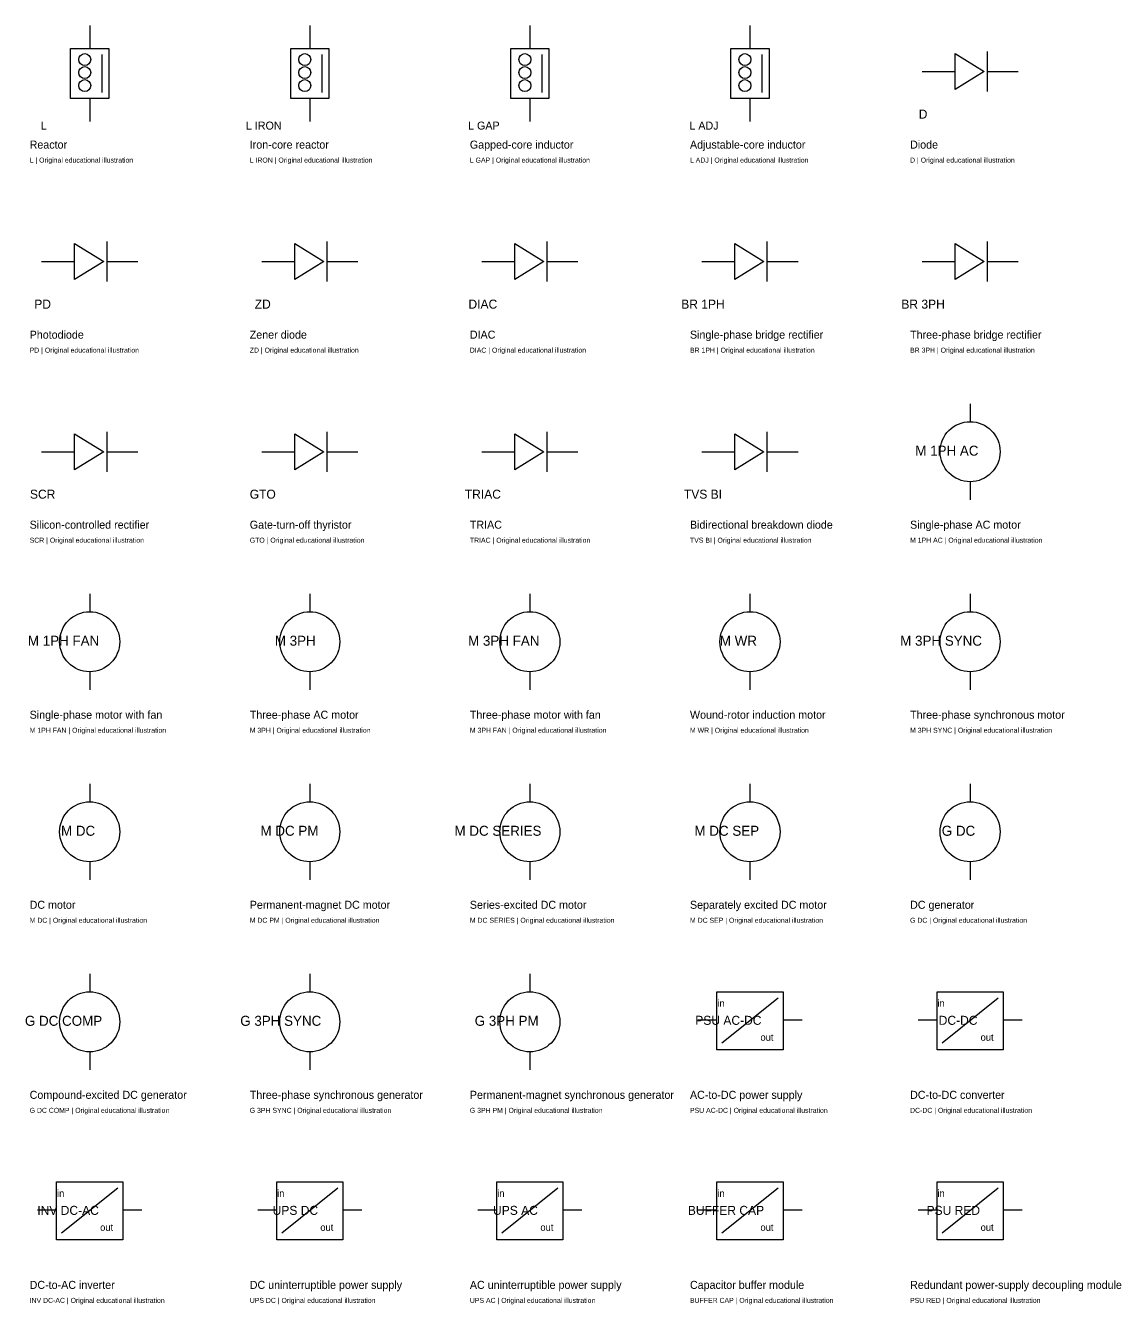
# Model space of a CAD drawing. Extents: x -25 to 1140, y -41451 to 113.
# Drawn here: x -4 to 1091, y -15421 to -14142 of the extents above; entities that cross this region are included whole.
import ezdxf
from ezdxf.enums import TextEntityAlignment as Align

# ---------------------------------------------------------------- set-up
doc = ezdxf.new("R2010")
doc.units = 0
doc.layers.add('REFERENCE', color=7, linetype='CONTINUOUS')

# ---------------------------------------------------------------- blocks, each defined once
blk = doc.blocks.new('REF_REACTOR')
at = {"layer": 'REFERENCE'}
for p, q in [((60, 108), (60, 85)), ((41, 85), (79, 85)), ((41, 35), (41, 85)), ((72, 79), (72, 41)), ((79, 85), (79, 35)), ((79, 35), (41, 35)), ((60, 35), (60, 12))]:
    blk.add_line(p, q, dxfattribs=at)
for centre in [(55, 74), (55, 61), (55, 48)]:
    blk.add_circle(centre, 6, dxfattribs=at)
blk.add_text('L', height=8, dxfattribs=at).set_placement((14, 4), align=Align.CENTER)
blk = doc.blocks.new('REF_IRON_CORE_REACTOR')
at = {"layer": 'REFERENCE'}
for p, q in [((60, 108), (60, 85)), ((41, 85), (79, 85)), ((41, 35), (41, 85)), ((72, 79), (72, 41)), ((79, 85), (79, 35)), ((79, 35), (41, 35)), ((60, 35), (60, 12))]:
    blk.add_line(p, q, dxfattribs=at)
for centre in [(55, 74), (55, 61), (55, 48)]:
    blk.add_circle(centre, 6, dxfattribs=at)
blk.add_text('L IRON', height=8, dxfattribs=at).set_placement((14, 4), align=Align.CENTER)
blk = doc.blocks.new('REF_GAPPED_CORE_INDUCTOR')
at = {"layer": 'REFERENCE'}
for p, q in [((60, 108), (60, 85)), ((41, 85), (79, 85)), ((41, 35), (41, 85)), ((72, 79), (72, 41)), ((79, 85), (79, 35)), ((79, 35), (41, 35)), ((60, 35), (60, 12))]:
    blk.add_line(p, q, dxfattribs=at)
for centre in [(55, 74), (55, 61), (55, 48)]:
    blk.add_circle(centre, 6, dxfattribs=at)
blk.add_text('L GAP', height=8, dxfattribs=at).set_placement((14, 4), align=Align.CENTER)
blk = doc.blocks.new('REF_ADJUSTABLE_CORE_INDUCTOR')
at = {"layer": 'REFERENCE'}
for p, q in [((60, 108), (60, 85)), ((41, 85), (79, 85)), ((41, 35), (41, 85)), ((72, 79), (72, 41)), ((79, 85), (79, 35)), ((79, 35), (41, 35)), ((60, 35), (60, 12))]:
    blk.add_line(p, q, dxfattribs=at)
for centre in [(55, 74), (55, 61), (55, 48)]:
    blk.add_circle(centre, 6, dxfattribs=at)
blk.add_text('L ADJ', height=8, dxfattribs=at).set_placement((14, 4), align=Align.CENTER)
blk = doc.blocks.new('REF_DIODE')
at = {"layer": 'REFERENCE'}
for p, q in [((45, 80), (74, 62)), ((45, 44), (45, 80)), ((77, 82), (77, 42)), ((12, 62), (45, 62)), ((74, 62), (45, 44)), ((77, 62), (108, 62))]:
    blk.add_line(p, q, dxfattribs=at)
blk.add_text('D', height=9, dxfattribs=at).set_placement((13, 15), align=Align.CENTER)
blk = doc.blocks.new('REF_PHOTODIODE')
at = {"layer": 'REFERENCE'}
for p, q in [((45, 80), (74, 62)), ((45, 44), (45, 80)), ((77, 82), (77, 42)), ((12, 62), (45, 62)), ((74, 62), (45, 44)), ((77, 62), (108, 62))]:
    blk.add_line(p, q, dxfattribs=at)
blk.add_text('PD', height=9, dxfattribs=at).set_placement((13, 15), align=Align.CENTER)
blk = doc.blocks.new('REF_ZENER_DIODE')
at = {"layer": 'REFERENCE'}
for p, q in [((45, 80), (74, 62)), ((45, 44), (45, 80)), ((77, 82), (77, 42)), ((12, 62), (45, 62)), ((74, 62), (45, 44)), ((77, 62), (108, 62))]:
    blk.add_line(p, q, dxfattribs=at)
blk.add_text('ZD', height=9, dxfattribs=at).set_placement((13, 15), align=Align.CENTER)
blk = doc.blocks.new('REF_DIAC')
at = {"layer": 'REFERENCE'}
for p, q in [((45, 80), (74, 62)), ((45, 44), (45, 80)), ((77, 82), (77, 42)), ((12, 62), (45, 62)), ((74, 62), (45, 44)), ((77, 62), (108, 62))]:
    blk.add_line(p, q, dxfattribs=at)
blk.add_text('DIAC', height=9, dxfattribs=at).set_placement((13, 15), align=Align.CENTER)
blk = doc.blocks.new('REF_SINGLE_PHASE_BRIDGE_RECTIFIER')
at = {"layer": 'REFERENCE'}
for p, q in [((45, 80), (74, 62)), ((45, 44), (45, 80)), ((77, 82), (77, 42)), ((12, 62), (45, 62)), ((74, 62), (45, 44)), ((77, 62), (108, 62))]:
    blk.add_line(p, q, dxfattribs=at)
blk.add_text('BR 1PH', height=9, dxfattribs=at).set_placement((13, 15), align=Align.CENTER)
blk = doc.blocks.new('REF_THREE_PHASE_BRIDGE_RECTIFIER')
at = {"layer": 'REFERENCE'}
for p, q in [((45, 80), (74, 62)), ((45, 44), (45, 80)), ((77, 82), (77, 42)), ((12, 62), (45, 62)), ((74, 62), (45, 44)), ((77, 62), (108, 62))]:
    blk.add_line(p, q, dxfattribs=at)
blk.add_text('BR 3PH', height=9, dxfattribs=at).set_placement((13, 15), align=Align.CENTER)
blk = doc.blocks.new('REF_SILICON_CONTROLLED_RECTIFIER')
at = {"layer": 'REFERENCE'}
for p, q in [((45, 80), (74, 62)), ((45, 44), (45, 80)), ((77, 82), (77, 42)), ((12, 62), (45, 62)), ((74, 62), (45, 44)), ((77, 62), (108, 62))]:
    blk.add_line(p, q, dxfattribs=at)
blk.add_text('SCR', height=9, dxfattribs=at).set_placement((13, 15), align=Align.CENTER)
blk = doc.blocks.new('REF_GATE_TURN_OFF_THYRISTOR')
at = {"layer": 'REFERENCE'}
for p, q in [((45, 80), (74, 62)), ((45, 44), (45, 80)), ((77, 82), (77, 42)), ((12, 62), (45, 62)), ((74, 62), (45, 44)), ((77, 62), (108, 62))]:
    blk.add_line(p, q, dxfattribs=at)
blk.add_text('GTO', height=9, dxfattribs=at).set_placement((13, 15), align=Align.CENTER)
blk = doc.blocks.new('REF_TRIAC')
at = {"layer": 'REFERENCE'}
for p, q in [((45, 80), (74, 62)), ((45, 44), (45, 80)), ((77, 82), (77, 42)), ((12, 62), (45, 62)), ((74, 62), (45, 44)), ((77, 62), (108, 62))]:
    blk.add_line(p, q, dxfattribs=at)
blk.add_text('TRIAC', height=9, dxfattribs=at).set_placement((13, 15), align=Align.CENTER)
blk = doc.blocks.new('REF_BIDIRECTIONAL_BREAKDOWN_DIODE')
at = {"layer": 'REFERENCE'}
for p, q in [((45, 80), (74, 62)), ((45, 44), (45, 80)), ((77, 82), (77, 42)), ((12, 62), (45, 62)), ((74, 62), (45, 44)), ((77, 62), (108, 62))]:
    blk.add_line(p, q, dxfattribs=at)
blk.add_text('TVS BI', height=9, dxfattribs=at).set_placement((13, 15), align=Align.CENTER)
blk = doc.blocks.new('REF_SINGLE_PHASE_AC_MOTOR')
at = {"layer": 'REFERENCE'}
for p, q in [((60, 110), (60, 92)), ((60, 32), (60, 14))]:
    blk.add_line(p, q, dxfattribs=at)
blk.add_circle((60, 62), 30, dxfattribs=at)
blk.add_text('M 1PH AC', height=10, dxfattribs=at).set_placement((36.8, 58), align=Align.CENTER)
blk = doc.blocks.new('REF_SINGLE_PHASE_MOTOR_WITH_FAN')
at = {"layer": 'REFERENCE'}
for p, q in [((60, 110), (60, 92)), ((60, 32), (60, 14))]:
    blk.add_line(p, q, dxfattribs=at)
blk.add_circle((60, 62), 30, dxfattribs=at)
blk.add_text('M 1PH FAN', height=10, dxfattribs=at).set_placement((33.9, 58), align=Align.CENTER)
blk = doc.blocks.new('REF_THREE_PHASE_AC_MOTOR')
at = {"layer": 'REFERENCE'}
for p, q in [((60, 110), (60, 92)), ((60, 32), (60, 14))]:
    blk.add_line(p, q, dxfattribs=at)
blk.add_circle((60, 62), 30, dxfattribs=at)
blk.add_text('M 3PH', height=10, dxfattribs=at).set_placement((45.5, 58), align=Align.CENTER)
blk = doc.blocks.new('REF_THREE_PHASE_MOTOR_WITH_FAN')
at = {"layer": 'REFERENCE'}
for p, q in [((60, 110), (60, 92)), ((60, 32), (60, 14))]:
    blk.add_line(p, q, dxfattribs=at)
blk.add_circle((60, 62), 30, dxfattribs=at)
blk.add_text('M 3PH FAN', height=10, dxfattribs=at).set_placement((33.9, 58), align=Align.CENTER)
blk = doc.blocks.new('REF_WOUND_ROTOR_INDUCTION_MOTOR')
at = {"layer": 'REFERENCE'}
for p, q in [((60, 110), (60, 92)), ((60, 32), (60, 14))]:
    blk.add_line(p, q, dxfattribs=at)
blk.add_circle((60, 62), 30, dxfattribs=at)
blk.add_text('M WR', height=10, dxfattribs=at).set_placement((48.4, 58), align=Align.CENTER)
blk = doc.blocks.new('REF_THREE_PHASE_SYNCHRONOUS_MOTOR')
at = {"layer": 'REFERENCE'}
for p, q in [((60, 110), (60, 92)), ((60, 32), (60, 14))]:
    blk.add_line(p, q, dxfattribs=at)
blk.add_circle((60, 62), 30, dxfattribs=at)
blk.add_text('M 3PH SYNC', height=10, dxfattribs=at).set_placement((31, 58), align=Align.CENTER)
blk = doc.blocks.new('REF_DC_MOTOR')
at = {"layer": 'REFERENCE'}
for p, q in [((60, 110), (60, 92)), ((60, 32), (60, 14))]:
    blk.add_line(p, q, dxfattribs=at)
blk.add_circle((60, 62), 30, dxfattribs=at)
blk.add_text('M DC', height=10, dxfattribs=at).set_placement((48.4, 58), align=Align.CENTER)
blk = doc.blocks.new('REF_PERMANENT_MAGNET_DC_MOTOR')
at = {"layer": 'REFERENCE'}
for p, q in [((60, 110), (60, 92)), ((60, 32), (60, 14))]:
    blk.add_line(p, q, dxfattribs=at)
blk.add_circle((60, 62), 30, dxfattribs=at)
blk.add_text('M DC PM', height=10, dxfattribs=at).set_placement((39.7, 58), align=Align.CENTER)
blk = doc.blocks.new('REF_SERIES_EXCITED_DC_MOTOR')
at = {"layer": 'REFERENCE'}
for p, q in [((60, 110), (60, 92)), ((60, 32), (60, 14))]:
    blk.add_line(p, q, dxfattribs=at)
blk.add_circle((60, 62), 30, dxfattribs=at)
blk.add_text('M DC SERIES', height=10, dxfattribs=at).set_placement((28.1, 58), align=Align.CENTER)
blk = doc.blocks.new('REF_SEPARATELY_EXCITED_DC_MOTOR')
at = {"layer": 'REFERENCE'}
for p, q in [((60, 110), (60, 92)), ((60, 32), (60, 14))]:
    blk.add_line(p, q, dxfattribs=at)
blk.add_circle((60, 62), 30, dxfattribs=at)
blk.add_text('M DC SEP', height=10, dxfattribs=at).set_placement((36.8, 58), align=Align.CENTER)
blk = doc.blocks.new('REF_DC_GENERATOR')
at = {"layer": 'REFERENCE'}
for p, q in [((60, 110), (60, 92)), ((60, 32), (60, 14))]:
    blk.add_line(p, q, dxfattribs=at)
blk.add_circle((60, 62), 30, dxfattribs=at)
blk.add_text('G DC', height=10, dxfattribs=at).set_placement((48.4, 58), align=Align.CENTER)
blk = doc.blocks.new('REF_COMPOUND_EXCITED_DC_GENERATOR')
at = {"layer": 'REFERENCE'}
for p, q in [((60, 110), (60, 92)), ((60, 32), (60, 14))]:
    blk.add_line(p, q, dxfattribs=at)
blk.add_circle((60, 62), 30, dxfattribs=at)
blk.add_text('G DC COMP', height=10, dxfattribs=at).set_placement((33.9, 58), align=Align.CENTER)
blk = doc.blocks.new('REF_THREE_PHASE_SYNCHRONOUS_GENERATOR')
at = {"layer": 'REFERENCE'}
for p, q in [((60, 110), (60, 92)), ((60, 32), (60, 14))]:
    blk.add_line(p, q, dxfattribs=at)
blk.add_circle((60, 62), 30, dxfattribs=at)
blk.add_text('G 3PH SYNC', height=10, dxfattribs=at).set_placement((31, 58), align=Align.CENTER)
blk = doc.blocks.new('REF_PERMANENT_MAGNET_SYNCHRONOUS_GENERATOR')
at = {"layer": 'REFERENCE'}
for p, q in [((60, 110), (60, 92)), ((60, 32), (60, 14))]:
    blk.add_line(p, q, dxfattribs=at)
blk.add_circle((60, 62), 30, dxfattribs=at)
blk.add_text('G 3PH PM', height=10, dxfattribs=at).set_placement((36.8, 58), align=Align.CENTER)
blk = doc.blocks.new('REF_AC_TO_DC_POWER_SUPPLY')
at = {"layer": 'REFERENCE'}
for p, q in [((27, 92), (93, 92)), ((27, 34), (27, 92)), ((93, 92), (93, 34)), ((32, 41), (88, 86)), ((8, 64), (27, 64)), ((93, 64), (112, 64)), ((93, 34), (27, 34))]:
    blk.add_line(p, q, dxfattribs=at)
for s, height, p in [('in', 7, (31, 77)), ('PSU AC-DC', 9, (38.4, 59)), ('out', 7, (77, 43))]:
    blk.add_text(s, height=height, dxfattribs=at).set_placement(p, align=Align.CENTER)
blk = doc.blocks.new('REF_DC_TO_DC_CONVERTER')
at = {"layer": 'REFERENCE'}
for p, q in [((27, 92), (93, 92)), ((27, 34), (27, 92)), ((93, 92), (93, 34)), ((32, 41), (88, 86)), ((8, 64), (27, 64)), ((93, 64), (112, 64)), ((93, 34), (27, 34))]:
    blk.add_line(p, q, dxfattribs=at)
for s, height, p in [('in', 7, (31, 77)), ('DC-DC', 9, (48, 59)), ('out', 7, (77, 43))]:
    blk.add_text(s, height=height, dxfattribs=at).set_placement(p, align=Align.CENTER)
blk = doc.blocks.new('REF_DC_TO_AC_INVERTER')
at = {"layer": 'REFERENCE'}
for p, q in [((27, 92), (93, 92)), ((27, 34), (27, 92)), ((93, 92), (93, 34)), ((32, 41), (88, 86)), ((8, 64), (27, 64)), ((93, 64), (112, 64)), ((93, 34), (27, 34))]:
    blk.add_line(p, q, dxfattribs=at)
for s, height, p in [('in', 7, (31, 77)), ('INV DC-AC', 9, (38.4, 59)), ('out', 7, (77, 43))]:
    blk.add_text(s, height=height, dxfattribs=at).set_placement(p, align=Align.CENTER)
blk = doc.blocks.new('REF_DC_UNINTERRUPTIBLE_POWER_SUPPLY')
at = {"layer": 'REFERENCE'}
for p, q in [((27, 92), (93, 92)), ((27, 34), (27, 92)), ((93, 92), (93, 34)), ((32, 41), (88, 86)), ((8, 64), (27, 64)), ((93, 64), (112, 64)), ((93, 34), (27, 34))]:
    blk.add_line(p, q, dxfattribs=at)
for s, height, p in [('in', 7, (31, 77)), ('UPS DC', 9, (45.6, 59)), ('out', 7, (77, 43))]:
    blk.add_text(s, height=height, dxfattribs=at).set_placement(p, align=Align.CENTER)
blk = doc.blocks.new('REF_AC_UNINTERRUPTIBLE_POWER_SUPPLY')
at = {"layer": 'REFERENCE'}
for p, q in [((27, 92), (93, 92)), ((27, 34), (27, 92)), ((93, 92), (93, 34)), ((32, 41), (88, 86)), ((8, 64), (27, 64)), ((93, 64), (112, 64)), ((93, 34), (27, 34))]:
    blk.add_line(p, q, dxfattribs=at)
for s, height, p in [('in', 7, (31, 77)), ('UPS AC', 9, (45.6, 59)), ('out', 7, (77, 43))]:
    blk.add_text(s, height=height, dxfattribs=at).set_placement(p, align=Align.CENTER)
blk = doc.blocks.new('REF_CAPACITOR_BUFFER_MODULE')
at = {"layer": 'REFERENCE'}
for p, q in [((27, 92), (93, 92)), ((27, 34), (27, 92)), ((93, 92), (93, 34)), ((32, 41), (88, 86)), ((8, 64), (27, 64)), ((93, 64), (112, 64)), ((93, 34), (27, 34))]:
    blk.add_line(p, q, dxfattribs=at)
for s, height, p in [('in', 7, (31, 77)), ('BUFFER CAP', 9, (36, 59)), ('out', 7, (77, 43))]:
    blk.add_text(s, height=height, dxfattribs=at).set_placement(p, align=Align.CENTER)
blk = doc.blocks.new('REF_REDUNDANT_POWER_SUPPLY_DECOUPLING_MODULE')
at = {"layer": 'REFERENCE'}
for p, q in [((27, 92), (93, 92)), ((27, 34), (27, 92)), ((93, 92), (93, 34)), ((32, 41), (88, 86)), ((8, 64), (27, 64)), ((93, 64), (112, 64)), ((93, 34), (27, 34))]:
    blk.add_line(p, q, dxfattribs=at)
for s, height, p in [('in', 7, (31, 77)), ('PSU RED', 9, (43.2, 59)), ('out', 7, (77, 43))]:
    blk.add_text(s, height=height, dxfattribs=at).set_placement(p, align=Align.CENTER)

msp = doc.modelspace()

# ---------------------------------------------------------------- block references
at = {"layer": 'REFERENCE'}
for name, p in [('REF_REACTOR', (0, -14250)), ('REF_IRON_CORE_REACTOR', (220, -14250)), ('REF_GAPPED_CORE_INDUCTOR', (440, -14250)), ('REF_ADJUSTABLE_CORE_INDUCTOR', (660, -14250)), ('REF_DIODE', (880, -14250)), ('REF_PHOTODIODE', (0, -14440)), ('REF_ZENER_DIODE', (220, -14440)), ('REF_DIAC', (440, -14440)), ('REF_SINGLE_PHASE_BRIDGE_RECTIFIER', (660, -14440)), ('REF_THREE_PHASE_BRIDGE_RECTIFIER', (880, -14440)), ('REF_SINGLE_PHASE_AC_MOTOR', (880, -14630)), ('REF_SILICON_CONTROLLED_RECTIFIER', (0, -14630)), ('REF_GATE_TURN_OFF_THYRISTOR', (220, -14630)), ('REF_TRIAC', (440, -14630)), ('REF_BIDIRECTIONAL_BREAKDOWN_DIODE', (660, -14630)), ('REF_SINGLE_PHASE_MOTOR_WITH_FAN', (0, -14820)), ('REF_THREE_PHASE_AC_MOTOR', (220, -14820)), ('REF_THREE_PHASE_MOTOR_WITH_FAN', (440, -14820)), ('REF_WOUND_ROTOR_INDUCTION_MOTOR', (660, -14820)), ('REF_THREE_PHASE_SYNCHRONOUS_MOTOR', (880, -14820)), ('REF_DC_MOTOR', (0, -15010)), ('REF_PERMANENT_MAGNET_DC_MOTOR', (220, -15010)), ('REF_SERIES_EXCITED_DC_MOTOR', (440, -15010)), ('REF_SEPARATELY_EXCITED_DC_MOTOR', (660, -15010)), ('REF_DC_GENERATOR', (880, -15010)), ('REF_COMPOUND_EXCITED_DC_GENERATOR', (0, -15200)), ('REF_THREE_PHASE_SYNCHRONOUS_GENERATOR', (220, -15200)), ('REF_PERMANENT_MAGNET_SYNCHRONOUS_GENERATOR', (440, -15200)), ('REF_AC_TO_DC_POWER_SUPPLY', (660, -15200)), ('REF_DC_TO_DC_CONVERTER', (880, -15200)), ('REF_DC_TO_AC_INVERTER', (0, -15390)), ('REF_DC_UNINTERRUPTIBLE_POWER_SUPPLY', (220, -15390)), ('REF_AC_UNINTERRUPTIBLE_POWER_SUPPLY', (440, -15390)), ('REF_CAPACITOR_BUFFER_MODULE', (660, -15390)), ('REF_REDUNDANT_POWER_SUPPLY_DECOUPLING_MODULE', (880, -15390))]:
    msp.add_blockref(name, p, dxfattribs=at)

# ---------------------------------------------------------------- texts
for s, height, p in [('Reactor', 8, (0, -14265)), ('Iron-core reactor', 8, (220, -14265)), ('Gapped-core inductor', 8, (440, -14265)), ('Adjustable-core inductor', 8, (660, -14265)), ('Diode', 8, (880, -14265)), ('L | Original educational illustration', 5, (0, -14279)), ('L IRON | Original educational illustration', 5, (220, -14279)), ('L GAP | Original educational illustration', 5, (440, -14279)), ('L ADJ | Original educational illustration', 5, (660, -14279)), ('D | Original educational illustration', 5, (880, -14279)), ('Photodiode', 8, (0, -14455)), ('Zener diode', 8, (220, -14455)), ('DIAC', 8, (440, -14455)), ('Single-phase bridge rectifier', 8, (660, -14455)), ('Three-phase bridge rectifier', 8, (880, -14455)), ('PD | Original educational illustration', 5, (0, -14469)), ('ZD | Original educational illustration', 5, (220, -14469)), ('DIAC | Original educational illustration', 5, (440, -14469)), ('BR 1PH | Original educational illustration', 5, (660, -14469)), ('BR 3PH | Original educational illustration', 5, (880, -14469)), ('Silicon-controlled rectifier', 8, (0, -14645)), ('Gate-turn-off thyristor', 8, (220, -14645)), ('TRIAC', 8, (440, -14645)), ('Bidirectional breakdown diode', 8, (660, -14645)), ('Single-phase AC motor', 8, (880, -14645)), ('SCR | Original educational illustration', 5, (0, -14659)), ('GTO | Original educational illustration', 5, (220, -14659)), ('TRIAC | Original educational illustration', 5, (440, -14659)), ('TVS BI | Original educational illustration', 5, (660, -14659)), ('M 1PH AC | Original educational illustration', 5, (880, -14659)), ('Single-phase motor with fan', 8, (0, -14835)), ('Three-phase AC motor', 8, (220, -14835)), ('Three-phase motor with fan', 8, (440, -14835)), ('Wound-rotor induction motor', 8, (660, -14835)), ('Three-phase synchronous motor', 8, (880, -14835)), ('M 1PH FAN | Original educational illustration', 5, (0, -14849)), ('M 3PH | Original educational illustration', 5, (220, -14849)), ('M 3PH FAN | Original educational illustration', 5, (440, -14849)), ('M WR | Original educational illustration', 5, (660, -14849)), ('M 3PH SYNC | Original educational illustration', 5, (880, -14849)), ('DC motor', 8, (0, -15025)), ('Permanent-magnet DC motor', 8, (220, -15025)), ('Series-excited DC motor', 8, (440, -15025)), ('Separately excited DC motor', 8, (660, -15025)), ('DC generator', 8, (880, -15025)), ('M DC | Original educational illustration', 5, (0, -15039)), ('M DC PM | Original educational illustration', 5, (220, -15039)), ('M DC SERIES | Original educational illustration', 5, (440, -15039)), ('M DC SEP | Original educational illustration', 5, (660, -15039)), ('G DC | Original educational illustration', 5, (880, -15039)), ('Compound-excited DC generator', 8, (0, -15215)), ('Three-phase synchronous generator', 8, (220, -15215)), ('Permanent-magnet synchronous generator', 8, (440, -15215)), ('AC-to-DC power supply', 8, (660, -15215)), ('DC-to-DC converter', 8, (880, -15215)), ('G DC COMP | Original educational illustration', 5, (0, -15229)), ('G 3PH SYNC | Original educational illustration', 5, (220, -15229)), ('G 3PH PM | Original educational illustration', 5, (440, -15229)), ('PSU AC-DC | Original educational illustration', 5, (660, -15229)), ('DC-DC | Original educational illustration', 5, (880, -15229)), ('DC-to-AC inverter', 8, (0, -15405)), ('DC uninterruptible power supply', 8, (220, -15405)), ('AC uninterruptible power supply', 8, (440, -15405)), ('Capacitor buffer module', 8, (660, -15405)), ('Redundant power-supply decoupling module', 8, (880, -15405)), ('INV DC-AC | Original educational illustration', 5, (0, -15419)), ('UPS DC | Original educational illustration', 5, (220, -15419)), ('UPS AC | Original educational illustration', 5, (440, -15419)), ('BUFFER CAP | Original educational illustration', 5, (660, -15419)), ('PSU RED | Original educational illustration', 5, (880, -15419))]:
    msp.add_text(s, height=height, dxfattribs=at).set_placement(p)

doc.saveas('drawing.dxf')
